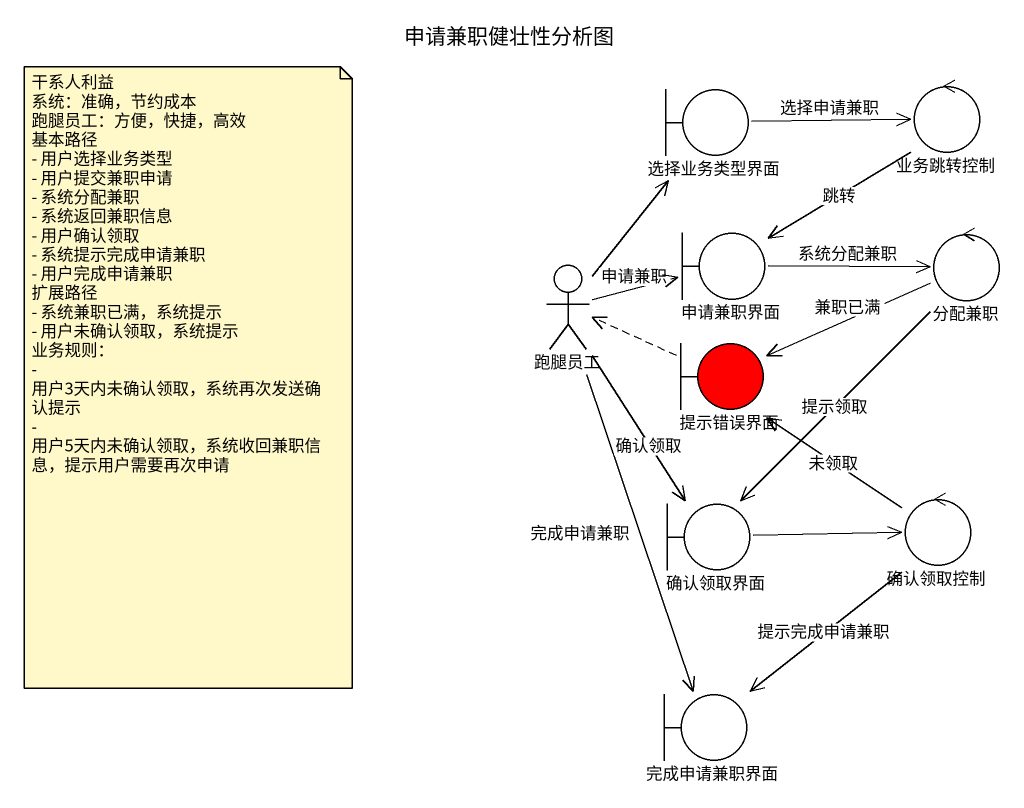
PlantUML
@startuml
title 申请兼职健壮性分析图
control 业务跳转控制
boundary 选择业务类型界面
actor 跑腿员工
boundary 申请兼职界面
control 分配兼职
boundary 提示错误界面 #FF0000
boundary 确认领取界面
control 确认领取控制
boundary 完成申请兼职界面
业务跳转控制 --> 申请兼职界面 : 跳转
选择业务类型界面 -right-> 业务跳转控制 : 选择申请兼职
跑腿员工 -up-> 选择业务类型界面
跑腿员工 -right-> 申请兼职界面 : 申请兼职
跑腿员工 --> 确认领取界面 : 确认领取
跑腿员工 --> 完成申请兼职界面 : 完成申请兼职
申请兼职界面 -right-> 分配兼职 : 系统分配兼职
分配兼职 -left-> 提示错误界面 : 兼职已满
分配兼职 --> 确认领取界面 : 提示领取
提示错误界面 .left.> 跑腿员工
确认领取界面 -right-> 确认领取控制
确认领取控制 -up-> 提示错误界面 : 未领取
确认领取控制 --> 完成申请兼职界面 : 提示完成申请兼职
note as N1
  干系人利益
  系统：准确，节约成本
  跑腿员工：方便，快捷，高效
  基本路径
  - 用户选择业务类型
  - 用户提交兼职申请
  - 系统分配兼职
  - 系统返回兼职信息
  - 用户确认领取
  - 系统提示完成申请兼职
  - 用户完成申请兼职
  扩展路径
  - 系统兼职已满，系统提示
  - 用户未确认领取，系统提示
  业务规则：
  - 用户3天内未确认领取，系统再次发送确认提示
  - 用户5天内未确认领取，系统收回兼职信息，提示用户需要再次申请
end note
@enduml
